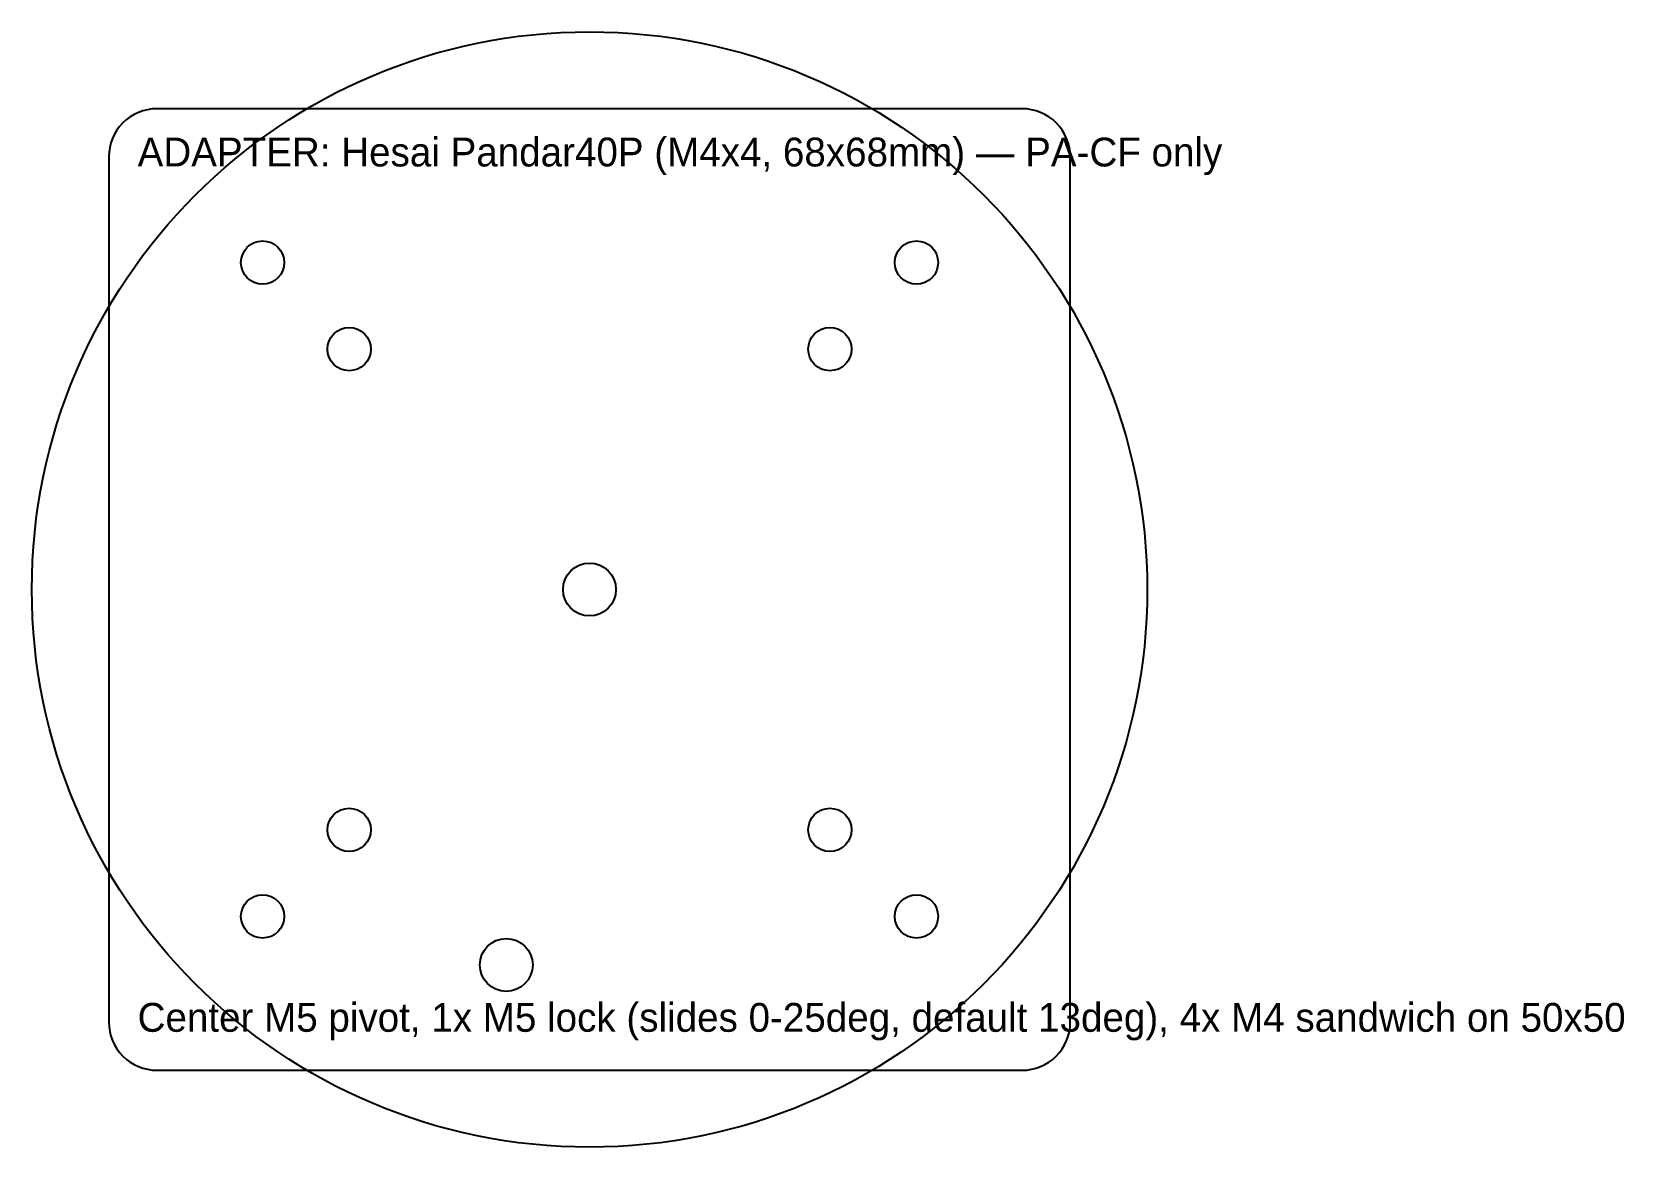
# Model space of a CAD drawing. Header units: millimetres. Extents: x -58 to 108, y -58 to 58.
import ezdxf

# ---------------------------------------------------------------- set-up
doc = ezdxf.new("R2010")
doc.units = ezdxf.units.MM
doc.layers.add('CONSTRUCTION', color=7, linetype='Continuous')
doc.layers.add('LABELS', color=7, linetype='Continuous')

msp = doc.modelspace()

# ---------------------------------------------------------------- linework, layer by layer
msp.add_lwpolyline([(-45, -50), (45, -50, 0.414214), (50, -45), (50, 45, 0.414214), (45, 50), (-45, 50, 0.414214), (-50, 45), (-50, -45, 0.414214)], format="xyb", close=True)
for centre, radius in [((-34, 34), 2.25), ((34, 34), 2.25), ((-25, 25), 2.25), ((25, 25), 2.25), ((0, 0), 2.75), ((-25, -25), 2.25), ((25, -25), 2.25), ((-34, -34), 2.25), ((34, -34), 2.25), ((-8.66, -39.05), 2.75)]:
    msp.add_circle(centre, radius)
at = {"layer": 'CONSTRUCTION'}
msp.add_circle((0, 0), 58, dxfattribs=at)

# ---------------------------------------------------------------- texts
at = {"layer": 'LABELS'}
for s, p in [('ADAPTER: Hesai Pandar40P (M4x4, 68x68mm) — PA-CF only', (-47, 44)), ('Center M5 pivot, 1x M5 lock (slides 0-25deg, default 13deg), 4x M4 sandwich on 50x50', (-47, -46))]:
    msp.add_text(s, height=3, dxfattribs=at).set_placement(p)

doc.saveas('drawing.dxf')
